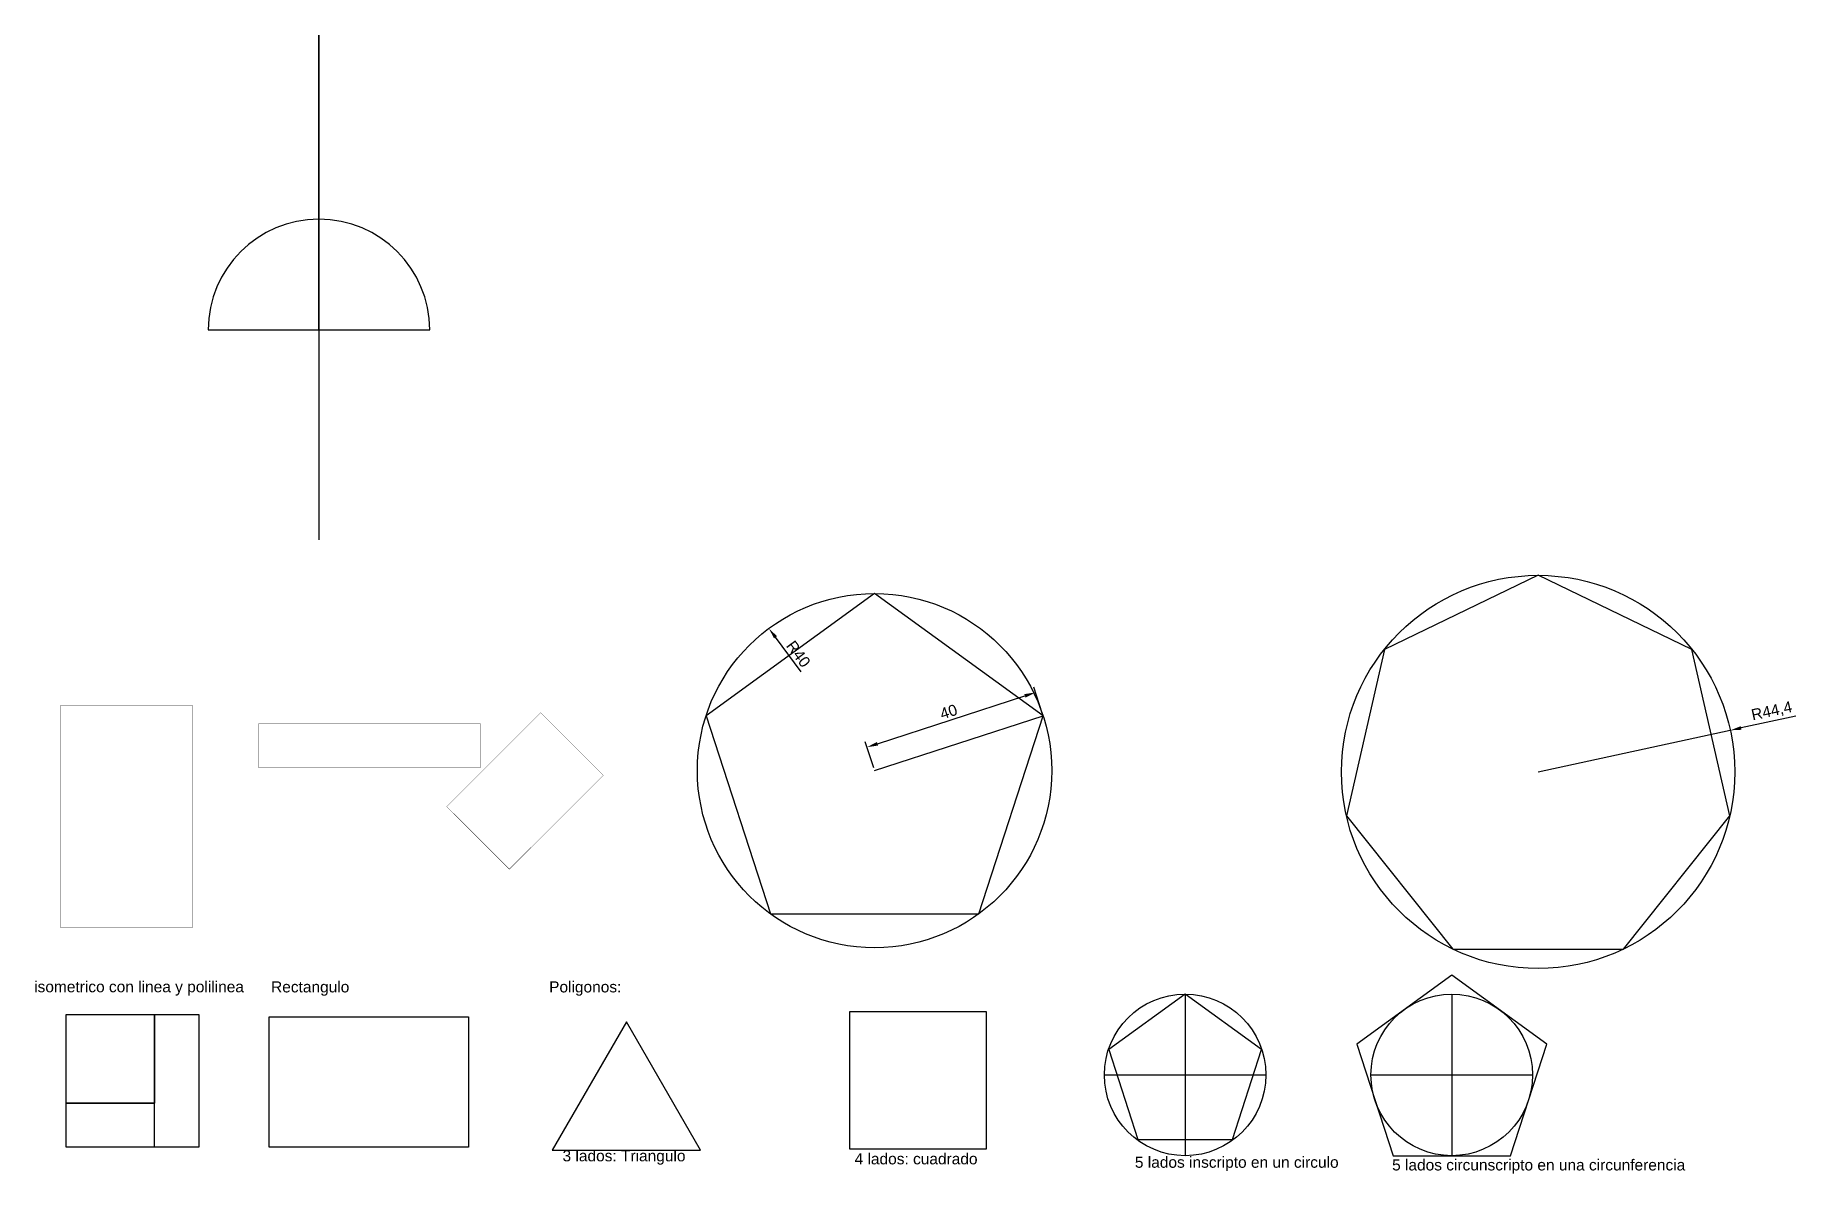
# Model space of a CAD drawing. Header units: millimetres. Extents: x 10 to 408, y 9 to 266.
import ezdxf

# ---------------------------------------------------------------- set-up
doc = ezdxf.new("R2010")
doc.units = ezdxf.units.MM
doc.styles.get("Standard").update_dxf_attribs({"font": 'arial.ttf'})
doc.dimstyles.new('ISO-25', dxfattribs={"dimtxt": 2.5, "dimasz": 2.5, "dimexe": 1.25, "dimexo": 0.625, "dimtad": 1, "dimtxsty": 'Standard', "dimcen": 2.5, "dimadec": 0, "dimazin": 0, "dimtfac": 1, "dimtmove": 0, "dimatfit": 3, "dimfxl": 1, "dimarcsym": 0})

# ---------------------------------------------------------------- blocks, each defined once
blk = doc.blocks.new('*D3')
at = {"color": 0, "lineweight": -2, "transparency": 16777216}
for p, q in [((200.63, 106.11), (233.92, 116.93)), ((237.82, 113.01), (235.91, 118.89)), ((199.78, 100.65), (197.87, 106.53))]:
    blk.add_line(p, q, dxfattribs=at)
at = {"color": 0, "transparency": 16777216}
for points in [[(233.79, 117.32), (234.05, 116.53), (236.3, 117.7)], [(200.5, 106.51), (200.76, 105.71), (198.25, 105.34)]]:
    blk.add_solid(points, dxfattribs=at)
at = {"layer": 'Defpoints', "color": 0, "transparency": 16777216}
for p in [(236.3, 117.7), (238.01, 112.41), (199.97, 100.05)]:
    blk.add_point(p, dxfattribs=at)
at = {"color": 0, "transparency": 16777216, "insert": (216.69, 113.33), "char_height": 2.5, "attachment_point": 5, "rotation": 18}
blk.add_mtext('40', dxfattribs=at)
blk = doc.blocks.new('*D4')
at = {"color": 0, "lineweight": -2, "transparency": 16777216}
blk.add_line((183.4, 122.36), (177.61, 130.15), dxfattribs=at)
at = {"color": 0, "transparency": 16777216}
blk.add_solid([(177.94, 130.4), (177.27, 129.91), (176.11, 132.16)], dxfattribs=at)
at = {"layer": 'Defpoints', "color": 0, "transparency": 16777216}
for p in [(176.11, 132.16), (199.97, 100.05)]:
    blk.add_point(p, dxfattribs=at)
at = {"color": 0, "transparency": 16777216, "insert": (182.77, 126.39), "char_height": 2.5, "attachment_point": 5, "rotation": 306.6123}
blk.add_mtext('R40', dxfattribs=at)
blk = doc.blocks.new('*D5')
at = {"color": 0, "lineweight": -2, "transparency": 16777216}
for p, q in [((407.96, 112.36), (395.62, 109.68)), ((349.79, 99.75), (393.18, 109.15))]:
    blk.add_line(p, q, dxfattribs=at)
at = {"color": 0, "transparency": 16777216}
blk.add_solid([(395.53, 110.09), (395.71, 109.27), (393.18, 109.15)], dxfattribs=at)
at = {"layer": 'Defpoints', "color": 0, "transparency": 16777216}
for p in [(393.18, 109.15), (349.79, 99.75)]:
    blk.add_point(p, dxfattribs=at)
at = {"color": 0, "transparency": 16777216, "insert": (402.56, 113.36), "char_height": 2.5, "attachment_point": 5, "rotation": 12.2235}
blk.add_mtext('R44,4', dxfattribs=at)

msp = doc.modelspace()

# ---------------------------------------------------------------- linework, layer by layer
for p, q in [((74.529, 199.569), (74.529, 266.12)), ((74.529, 266.12), (74.529, 152.194)), ((49.529, 199.569), (99.529, 199.569)), ((199.97, 100.054), (238.012, 112.415)), ((270.092, 49.57), (270.092, 13.094)), ((330.281, 49.57), (330.281, 13.094)), ((17.425, 44.986), (37.425, 44.986)), ((17.425, 24.986), (17.425, 44.986)), ((37.425, 44.986), (37.425, 24.986)), ((37.425, 44.986), (47.425, 44.986)), ((37.425, 14.986), (37.425, 44.986)), ((47.425, 44.986), (47.425, 14.986)), ((251.854, 31.332), (288.33, 31.332)), ((312.043, 31.332), (348.519, 31.332)), ((37.425, 24.986), (17.425, 24.986)), ((17.425, 14.986), (17.425, 24.986)), ((17.425, 24.986), (37.425, 24.986)), ((37.425, 14.986), (17.425, 14.986)), ((47.425, 14.986), (37.425, 14.986))]:
    msp.add_line(p, q)
for points in [[(349.788, 144.149), (315.078, 127.433), (306.505, 89.873), (330.525, 59.752), (369.051, 59.752), (393.072, 89.873), (384.499, 127.433)], [(199.97, 140.054), (161.928, 112.415), (176.459, 67.693), (223.481, 67.693), (238.012, 112.415)], [(343.531, 13.094), (351.721, 38.299), (330.281, 53.876), (308.841, 38.299), (317.03, 13.094)], [(270.092, 49.57), (252.84, 37.036), (259.429, 16.755), (280.754, 16.755), (287.344, 37.036)], [(108.272, 15.011), (63.253, 15.011), (63.253, 44.422), (108.272, 44.422)], [(225.273, 45.588), (194.302, 45.588), (194.302, 14.616), (225.273, 14.616)], [(160.694, 14.321), (143.938, 43.342), (127.183, 14.321)]]:
    msp.add_lwpolyline(points, close=True)
at = {"const_width": 0.07}
for points in [[(16.083, 114.669), (46.083, 114.669), (46.083, 64.669), (16.083, 64.669)], [(117.509, 77.784), (138.722, 98.997), (124.58, 113.139), (103.367, 91.926)], [(60.934, 100.675), (110.934, 100.675), (110.934, 110.675), (60.934, 110.675)]]:
    msp.add_lwpolyline(points, close=True, dxfattribs=at)
for centre, radius in [((349.788, 99.752), 44.397), ((199.97, 100.054), 40), ((270.092, 31.332), 18.238), ((330.281, 31.332), 18.238)]:
    msp.add_circle(centre, radius)
msp.add_arc((74.529, 199.569), 25, 0, 180)

# ---------------------------------------------------------------- texts
for s, p in [('isometrico con linea y polilinea', (10.228, 49.999)), ('Rectangulo', (63.715, 49.965)), ('Poligonos:', (126.495, 49.965)), ('3 lados: Triangulo', (129.521, 11.815)), ('4 lados: cuadrado', (195.456, 11.133)), ('5 lados inscripto en un circulo', (258.742, 10.367)), ('5 lados circunscripto en una circunferencia', (316.818, 9.757))]:
    msp.add_text(s, height=2.5).set_placement(p)

# ---------------------------------------------------------------- dimensions: what is measured, and where the dimension line sits
dim = msp.add_radius_dim(center=(199.97, 100.054), mpoint=(176.114, 132.162), dimstyle='ISO-25')
dim.commit()
dim.dimension.update_dxf_attribs({"geometry": '*D4', "text_midpoint": (181.248, 125.252), "dimtype": 164})
dim = msp.add_aligned_dim(p1=(199.97, 100.054), p2=(238.012, 112.415), distance=5.556, dimstyle='ISO-25')
dim.commit()
dim.dimension.update_dxf_attribs({"geometry": '*D3', "text_midpoint": (216.687, 113.326)})
dim = msp.add_radius_dim(center=(349.788, 99.752), mpoint=(393.178, 109.152), dimstyle='ISO-25')
dim.commit()
dim.dimension.update_dxf_attribs({"geometry": '*D5', "text_midpoint": (402.564, 113.357)})

doc.saveas('drawing.dxf')
